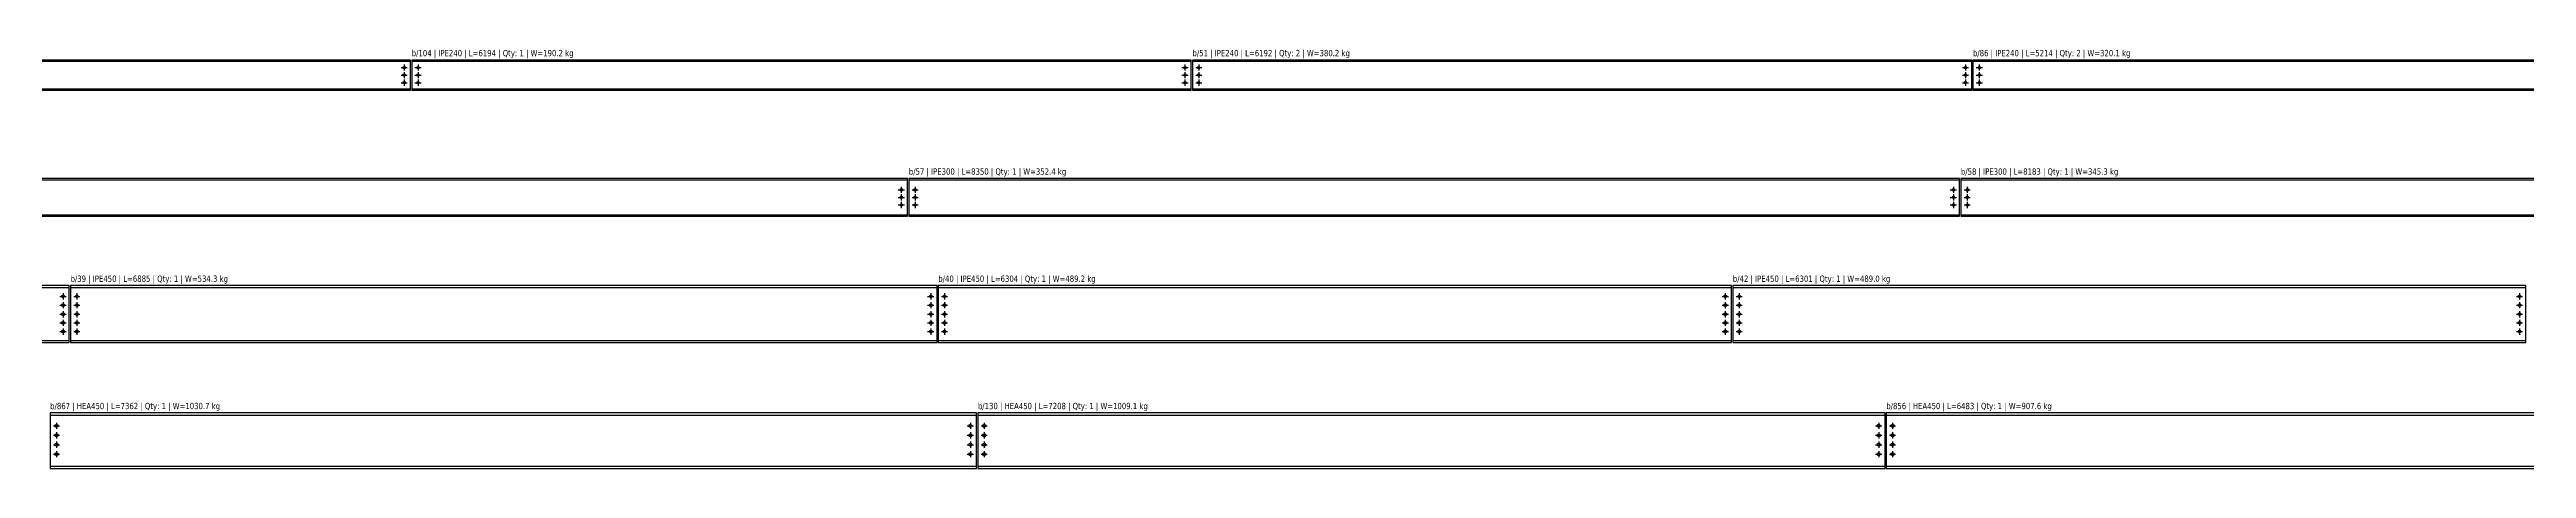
# Model space of a CAD drawing. Header units: millimetres. Extents: x 0 to 240831, y 0 to 45222.
# Drawn here: x 114999 to 134681, y 5000 to 8322 of the extents above; entities that cross this region are included whole.
import ezdxf
from ezdxf.enums import TextEntityAlignment as Align

# ---------------------------------------------------------------- set-up
doc = ezdxf.new("R2010")
doc.units = ezdxf.units.MM
doc.header["$LTSCALE"] = 1000
for name, color, linetype in [('HEA450', 2, 'Continuous'), ('IPE240', 2, 'Continuous'), ('IPE300', 2, 'Continuous'), ('IPE450', 2, 'Continuous'), ('PERFORACIONES', 1, 'Continuous'), ('TXT_GEN', 3, 'Continuous')]:
    doc.layers.add(name, color=color, linetype=linetype)
doc.styles.add('VERDNA', font='verdana.ttf', dxfattribs={"width": 0.8})

# ---------------------------------------------------------------- blocks, each defined once
blk = doc.blocks.new('D19')
at = {"layer": 'PERFORACIONES', "linetype": 'ByBlock'}
for p, q in [((-24.5, 0), (24.5, 0)), ((0, 24.5), (0, -24.5))]:
    blk.add_line(p, q, dxfattribs=at)
blk.add_circle((0, 0), 9.5, dxfattribs=at)
blk = doc.blocks.new('d22')
at = {"layer": 'PERFORACIONES', "linetype": 'ByBlock'}
for p, q in [((-24.5, 0), (24.5, 0)), ((0, 24.5), (0, -24.5))]:
    blk.add_line(p, q, dxfattribs=at)
blk.add_circle((0, 0), 11, dxfattribs=at)
blk = doc.blocks.new('d25')
at = {"layer": 'PERFORACIONES', "linetype": 'ByBlock'}
for p, q in [((-24.5, 0), (24.5, 0)), ((0, 24.5), (0, -24.5))]:
    blk.add_line(p, q, dxfattribs=at)
blk.add_circle((0, 0), 12.5, dxfattribs=at)

msp = doc.modelspace()

# ---------------------------------------------------------------- linework, layer by layer
at = {"layer": 'HEA450'}
for p, q in [((115004, 5422.5), (122366, 5422.5)), ((122376, 5422.5), (129584, 5422.5)), ((129594, 5422.5), (136077, 5422.5)), ((115004, 5017.5), (122366, 5017.5)), ((122376, 5017.5), (129584, 5017.5)), ((129594, 5017.5), (136077, 5017.5))]:
    msp.add_line(p, q, dxfattribs=at)
for points in [[(115004, 5000), (122366, 5000), (122366, 5440), (115004, 5440)], [(122376, 5000), (129584, 5000), (129584, 5440), (122376, 5440)], [(129594, 5000), (136077, 5000), (136077, 5440), (129594, 5440)]]:
    msp.add_lwpolyline(points, close=True, dxfattribs=at)
at = {"layer": 'IPE240'}
for p, q in [((111673, 8230), (117867, 8230)), ((117877, 8230), (124071, 8230)), ((124081, 8230), (130273, 8230)), ((130283, 8230), (135497, 8230)), ((111673, 8010), (117867, 8010)), ((117877, 8010), (124071, 8010)), ((124081, 8010), (130273, 8010)), ((130283, 8010), (135497, 8010))]:
    msp.add_line(p, q, dxfattribs=at)
for points in [[(111673, 8000), (117867, 8000), (117867, 8240), (111673, 8240)], [(117877, 8000), (124071, 8000), (124071, 8240), (117877, 8240)], [(124081, 8000), (130273, 8000), (130273, 8240), (124081, 8240)], [(130283, 8000), (135497, 8000), (135497, 8240), (130283, 8240)]]:
    msp.add_lwpolyline(points, close=True, dxfattribs=at)
at = {"layer": 'IPE300'}
for p, q in [((113455, 7289.3), (121817, 7289.3)), ((121827, 7289.3), (130177, 7289.3)), ((130187, 7289.3), (138370, 7289.3)), ((113455, 7010.7), (121817, 7010.7)), ((121827, 7010.7), (130177, 7010.7)), ((130187, 7010.7), (138370, 7010.7))]:
    msp.add_line(p, q, dxfattribs=at)
for points in [[(113455, 7000), (121817, 7000), (121817, 7300), (113455, 7300)], [(121827, 7000), (130177, 7000), (130177, 7300), (121827, 7300)], [(130187, 7000), (138370, 7000), (138370, 7300), (130187, 7300)]]:
    msp.add_lwpolyline(points, close=True, dxfattribs=at)
at = {"layer": 'IPE450'}
for p, q in [((107765, 6435.4), (115156, 6435.4)), ((115166, 6435.4), (122051, 6435.4)), ((122061, 6435.4), (128365, 6435.4)), ((128375, 6435.4), (134676, 6435.4)), ((107765, 6014.6), (115156, 6014.6)), ((115166, 6014.6), (122051, 6014.6)), ((122061, 6014.6), (128365, 6014.6)), ((128375, 6014.6), (134676, 6014.6))]:
    msp.add_line(p, q, dxfattribs=at)
for points in [[(107765, 6000), (115156, 6000), (115156, 6450), (107765, 6450)], [(115166, 6000), (122051, 6000), (122051, 6450), (115166, 6450)], [(122061, 6000), (128365, 6000), (128365, 6450), (122061, 6450)], [(128375, 6000), (134676, 6000), (134676, 6450), (128375, 6450)]]:
    msp.add_lwpolyline(points, close=True, dxfattribs=at)

# ---------------------------------------------------------------- block references
at = {"layer": 'HEA450'}
for p in [(115054, 5337.5), (122316, 5337.5), (122426, 5337.5), (129534, 5337.5), (129644, 5337.5), (115054, 5262.5), (115054, 5187.5), (115054, 5112.5), (122316, 5262.5), (122316, 5187.5), (122316, 5112.5), (122426, 5262.5), (122426, 5187.5), (122426, 5112.5), (129534, 5262.5), (129534, 5187.5), (129534, 5112.5), (129644, 5262.5), (129644, 5187.5), (129644, 5112.5)]:
    msp.add_blockref('d25', p, dxfattribs=at)
at = {"layer": 'IPE240'}
for p in [(117817, 8180), (117817, 8120), (117817, 8060), (117927, 8180), (117927, 8120), (117927, 8060), (124021, 8180), (124021, 8120), (124021, 8060), (124131, 8180), (124131, 8120), (124131, 8060), (130223, 8180), (130223, 8120), (130223, 8060), (130333, 8180), (130333, 8120), (130333, 8060)]:
    msp.add_blockref('D19', p, dxfattribs=at)
at = {"layer": 'IPE300'}
for p in [(121767, 7210), (121767, 7150), (121767, 7090), (121877, 7210), (121877, 7150), (121877, 7090), (130127, 7210), (130127, 7150), (130127, 7090), (130237, 7210), (130237, 7150), (130237, 7090)]:
    msp.add_blockref('D19', p, dxfattribs=at)
at = {"layer": 'IPE450'}
for p in [(115106, 6365), (115106, 6295), (115216, 6365), (115216, 6295), (122001, 6365), (122001, 6295), (122111, 6365), (122111, 6295), (128315, 6365), (128315, 6295), (128425, 6365), (128425, 6295), (134626, 6365), (134626, 6295), (115106, 6222.5), (115106, 6155), (115106, 6085), (115216, 6222.5), (115216, 6155), (115216, 6085), (122001, 6222.5), (122001, 6155), (122001, 6085), (122111, 6222.5), (122111, 6155), (122111, 6085), (128315, 6222.5), (128315, 6155), (128315, 6085), (128425, 6222.5), (128425, 6155), (128425, 6085), (134626, 6222.5), (134626, 6155), (134626, 6085)]:
    msp.add_blockref('d22', p, dxfattribs=at)

# ---------------------------------------------------------------- texts
at = {"layer": 'TXT_GEN', "style": 'VERDNA', "width": 0.8}
for s, p in [('b/104 | IPE240 | L=6194 | Qty: 1 | W=190.2 kg', (117877, 8255)), ('b/51 | IPE240 | L=6192 | Qty: 2 | W=380.2 kg', (124081, 8255)), ('b/86 | IPE240 | L=5214 | Qty: 2 | W=320.1 kg', (130283, 8255)), ('b/57 | IPE300 | L=8350 | Qty: 1 | W=352.4 kg', (121827, 7315)), ('b/58 | IPE300 | L=8183 | Qty: 1 | W=345.3 kg', (130187, 7315)), ('b/39 | IPE450 | L=6885 | Qty: 1 | W=534.3 kg', (115166, 6465)), ('b/40 | IPE450 | L=6304 | Qty: 1 | W=489.2 kg', (122061, 6465)), ('b/42 | IPE450 | L=6301 | Qty: 1 | W=489.0 kg', (128375, 6465)), ('b/867 | HEA450 | L=7362 | Qty: 1 | W=1030.7 kg', (115004, 5455)), ('b/130 | HEA450 | L=7208 | Qty: 1 | W=1009.1 kg', (122376, 5455)), ('b/856 | HEA450 | L=6483 | Qty: 1 | W=907.6 kg', (129594, 5455))]:
    msp.add_text(s, height=50, dxfattribs=at).set_placement(p, align=Align.BOTTOM_LEFT)

doc.saveas('drawing.dxf')
